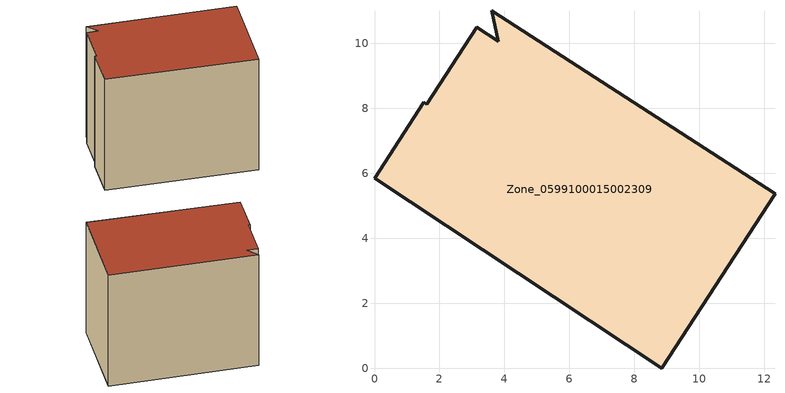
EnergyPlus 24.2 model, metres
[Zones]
Zone_0599100015002309
 floor ground (C_G): 3.61,10.99 12.32,5.36 8.85,0 0,5.84 1.52,8.18 1.61,8.12 3.15,10.49 3.81,10.06 z0.98
 wall outside (C_F): 1.52,8.18 0,5.84 8.85,0 12.32,5.36 3.61,10.99 3.81,10.06 3.15,10.49 1.61,8.12 1.52,8.18 z0.98:10.01
 roof outside (C_R): 12.32,5.36 3.61,10.99 3.81,10.06 3.15,10.49 1.61,8.12 1.52,8.18 0,5.84 8.85,0 z10.01
[BUILDING]
Pand.0599100015002309: North Axis=0; Terrain=City; Loads Convergence Tolerance Value=0.04; Temperature Convergence Tolerance Value=0.4; Solar Distribution=FullExterior; Maximum Number of Warmup Days=25; Minimum Number of Warmup Days=1
[Site:Location]
Rotterdam.The.Hague.AP_ZH_NLD Design_Conditions: Latitude=51.96; Longitude=4.45; Time Zone=1; Elevation=-4.5
[SITE:GROUNDTEMPERATURE:BUILDINGSURFACE]
18, 18, 18, 18, 18, 18, 18, 18, 18, 18, 18, 18
[MATERIAL] Thermal Absorptance=0.9; Solar Absorptance=0.7; Visible Absorptance=0.7
Name | Roughness | Thickness | Conductivity | Density | Specific Heat
G.TI.2006-2014 | MediumSmooth | 0.15 | 0.06 | 540 | 1210
F.TI.2006-2014 | Rough | 0.3 | 0.12 | 1920 | 840
R.TI.2006-2014 | MediumRough | 0.2 | 0.08 | 1500 | 1000
[CONSTRUCTION]
C_G: G.TI.2006-2014
C_F: F.TI.2006-2014
C_R: R.TI.2006-2014
[ZONE]
Zone_0599100015002309: Type=1; Multiplier=1; Ceiling Height=Autocalculate; Volume=Autocalculate; Floor Area=autocalculate; Part of Total Floor Area=Yes
[ZONEINFILTRATION:DESIGNFLOWRATE]
Infil_Zone_0599100015002309: Zone or ZoneList or Space or SpaceList=Zone_0599100015002309; Schedule=AlwaysOn; Design Flow Rate Calculation Method=Flow/Area; Flow Rate per Floor Area=0.0015; Constant Term Coefficient=1; Temperature Term Coefficient=0; Velocity Term Coefficient=0; Velocity Squared Term Coefficient=0
[HVACTEMPLATE:ZONE:IDEALLOADSAIRSYSTEM]
Zone_0599100015002309: Maximum Heating Supply Air Temperature=50; Minimum Cooling Supply Air Temperature=13; Maximum Heating Supply Air Humidity Ratio=0.0156; Minimum Cooling Supply Air Humidity Ratio=0.0077; Heating Limit=NoLimit; Cooling Limit=NoLimit; Dehumidification Control Type=ConstantSensibleHeatRatio; Cooling Sensible Heat Ratio=0.7; Dehumidification Setpoint=60; Humidification Control Type=None; Humidification Setpoint=30; Outdoor Air Method=None; Outdoor Air Flow Rate per Person=0.00944; Outdoor Air Flow Rate per Zone Floor Area=0; Outdoor Air Flow Rate per Zone=0; Demand Controlled Ventilation Type=None; Outdoor Air Economizer Type=NoEconomizer; Heat Recovery Type=None; Sensible Heat Recovery Effectiveness=0.7; Latent Heat Recovery Effectiveness=0.65
[ZONECONTROL:THERMOSTAT]
ThermostatControl_Zone_0599100015002309: Zone or ZoneList=Zone_0599100015002309; Control Type Schedule=DualSetpointControlType; Control 1=Thermostat_Zone_0599100015002309; Temperature Difference Between Cutout And Setpoint=0
[THERMOSTATSETPOINT:DUALSETPOINT]
Thermostat_Zone_0599100015002309: Heating Setpoint Temperature Schedule=HeatingSetpoint_Zone_0599100015002309; Cooling Setpoint Temperature Schedule=CoolingSetpoint_Zone_0599100015002309
[SCHEDULE:COMPACT]
HeatingSetpoint_Zone_0599100015002309: Through: 12/31, For: AllDays, Until: 24:00, 21
CoolingSetpoint_Zone_0599100015002309: Through: 12/31, For: AllDays, Until: 24:00, 24
DualSetpointControlType: Through: 12/31, For: AllDays, Until: 24:00, 4
AlwaysOn: Through: 12/31, For: AllDays, Until: 24:00, 1
